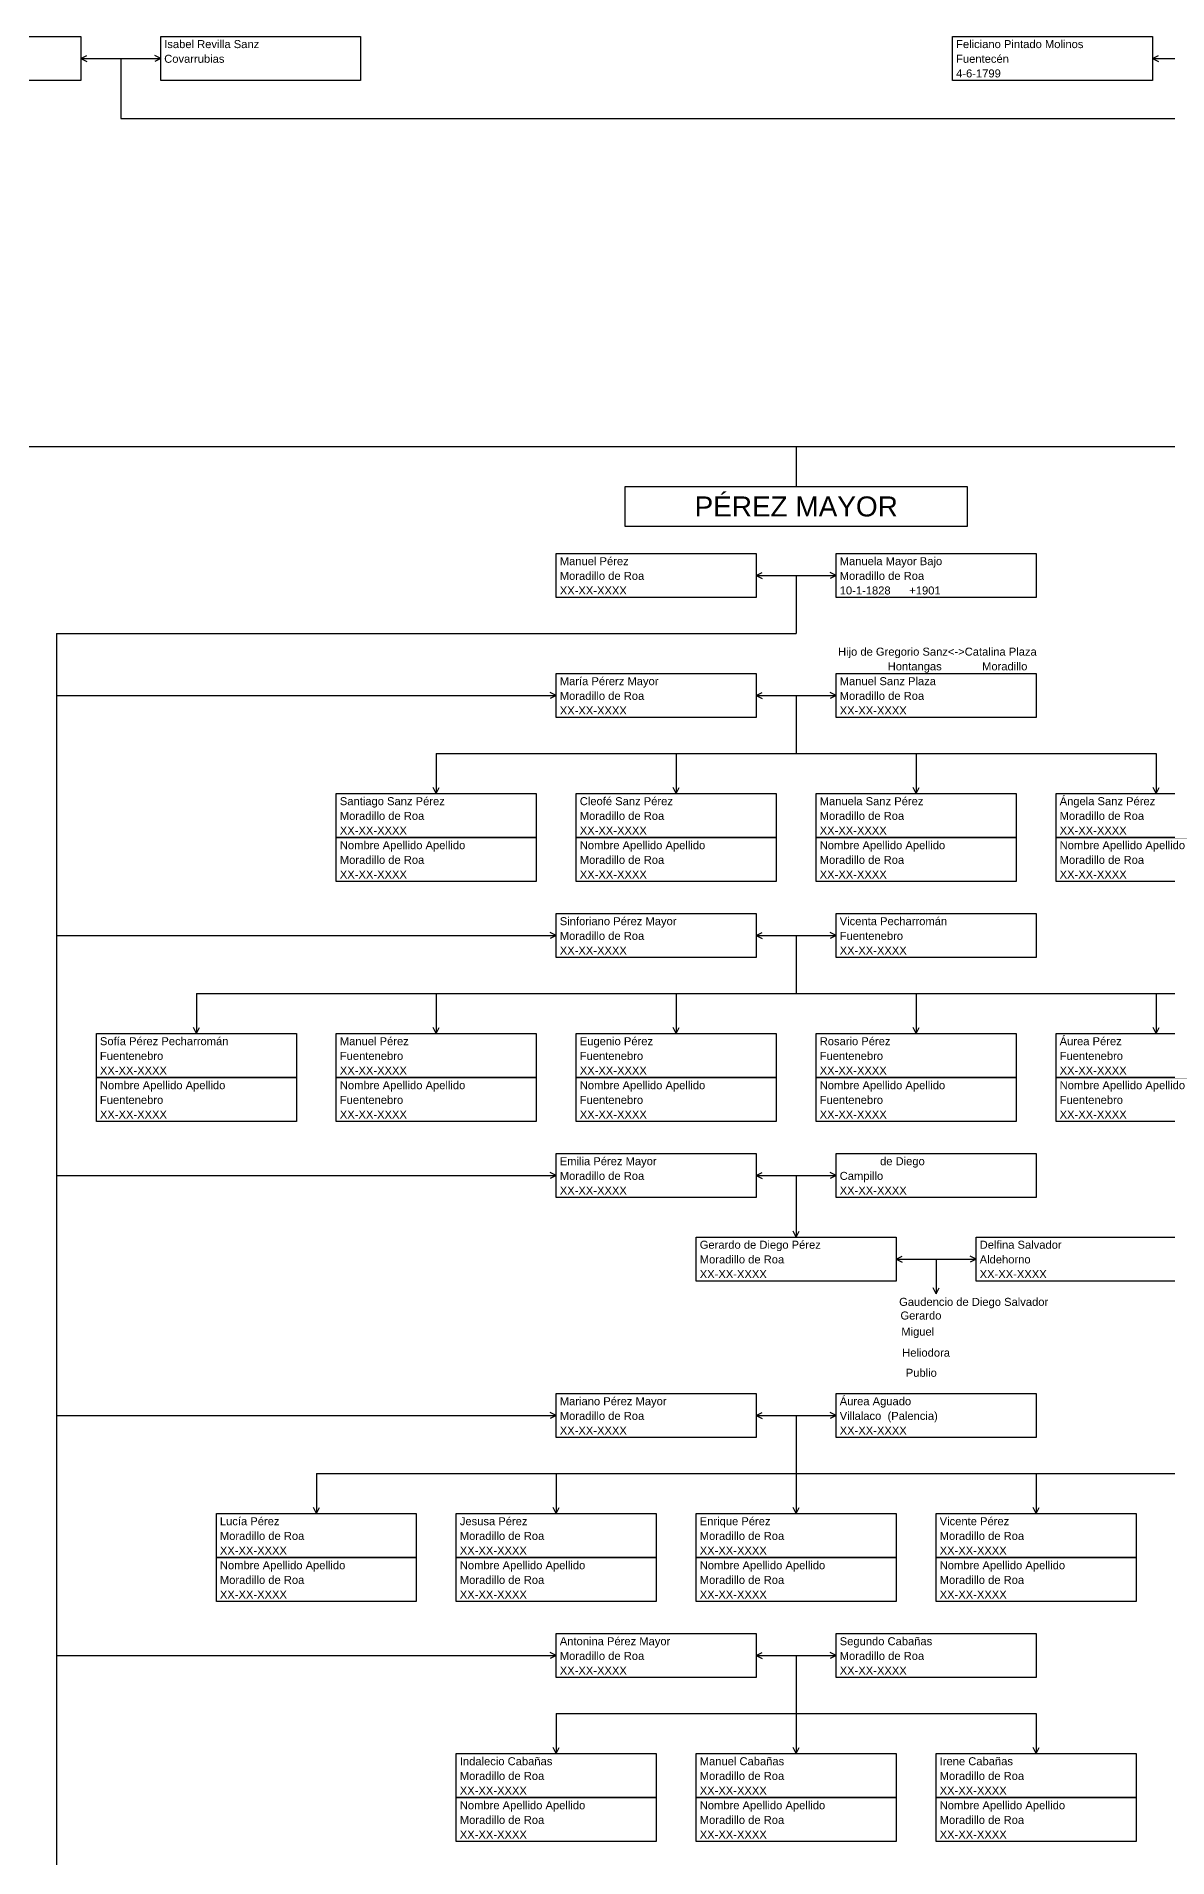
# Model space of a CAD drawing. Header units: millimetres. Extents: x -16844 to 23151, y -8543 to 4892.
# Drawn here: x 3792.1 to 4074.9, y 8.5 to 463.8 of the extents above; entities that cross this region are included whole.
import ezdxf
from ezdxf.enums import TextEntityAlignment as Align

# ---------------------------------------------------------------- set-up
doc = ezdxf.new("R2010")
doc.units = ezdxf.units.MM
doc.styles.add('Arial', font='arial.ttf', dxfattribs={"height": 0.01})

# ---------------------------------------------------------------- blocks, each defined once
blk = doc.blocks.new('Casilla individual')
at = {"color": 0}
blk.add_lwpolyline([(0, 11), (50, 11), (50, 0), (0, 0)], close=True, dxfattribs=at)
at = {"color": 0, "style": 'Arial'}
for tag, p in [('NOMBRE', (0.88, 8.08)), ('LUGAR_NACIMIENTO', (0.88, 4.42)), ('FECHA', (0.88, 0.75))]:
    blk.add_attdef(tag, p, '', height=2, dxfattribs=at)
blk = doc.blocks.new('Flecha')
for q in [(1.5, 0.75), (1.5, -0.75)]:
    blk.add_line((0, 0), q)
blk = doc.blocks.new('Hermanos')
at = {"style": 'Arial'}
blk.add_attdef('NOMBRE', (0, 0), '', height=2, dxfattribs=at)

msp = doc.modelspace()

# ---------------------------------------------------------------- linework, layer by layer
at = {"color": 135}
for q in [(3982.06, 314.5), (3797.06, -481)]:
    msp.add_line((3797.06, 314.5), q, dxfattribs=at)
for p, q in [((3892.06, 284.5), (4072.06, 284.5)), ((3832.06, 224.5), (4132.06, 224.5)), ((3862.06, 104.5), (4102.06, 104.5)), ((3922.06, 44.5), (4042.06, 44.5))]:
    msp.add_line(p, q)
at = {"color": 3}
for points in [[(3803.14, 458.26), (3823.14, 458.26)], [(3813.14, 458.26), (3813.14, 443.26), (4677.25, 443.26), (4677.25, 363.76)]]:
    msp.add_lwpolyline(points, dxfattribs=at)
at = {"color": 4}
msp.add_lwpolyline([(4071.17, 458.26), (4091.17, 458.26)], dxfattribs=at)
at = {"color": 1}
for points in [[(3672.06, 361.26), (5109.51, 361.26)], [(3982.06, 361.26), (3982.06, 351.26)]]:
    msp.add_lwpolyline(points, dxfattribs=at)
msp.add_lwpolyline([(3939.33, 351.26), (4024.79, 351.26), (4024.79, 341.26), (3939.33, 341.26)], close=True)
at = {"color": 135}
for points in [[(3972.06, 329), (3992.06, 329)], [(3982.06, 329), (3982.06, 314.5)], [(3797.06, 299), (3922.06, 299)], [(3797.06, 239), (3922.06, 239)], [(3797.06, 179), (3922.06, 179)], [(3797.06, 119), (3922.06, 119)], [(3797.06, 59), (3922.06, 59)]]:
    msp.add_lwpolyline(points, dxfattribs=at)
for points in [[(3972.06, 299), (3992.06, 299)], [(3982.06, 299), (3982.06, 284.5)], [(3892.06, 284.5), (3892.06, 274.5)], [(3952.06, 284.5), (3952.06, 274.5)], [(4012.06, 284.5), (4012.06, 274.5)], [(4072.06, 284.5), (4072.06, 274.5)], [(3972.06, 239), (3992.06, 239)], [(3982.06, 239), (3982.06, 224.5)], [(3832.06, 224.5), (3832.06, 214.5)], [(3892.06, 224.5), (3892.06, 214.5)], [(3952.06, 224.5), (3952.06, 214.5)], [(4012.06, 224.5), (4012.06, 214.5)], [(4072.06, 224.5), (4072.06, 214.5)], [(3972.06, 179), (3992.06, 179)], [(3982.06, 179), (3982.06, 163.62)], [(4007.06, 158.12), (4027.06, 158.12)], [(4017.06, 158.12), (4017.06, 149.45)], [(3972.06, 119), (3992.06, 119)], [(3982.06, 119), (3982.06, 104.5)], [(3862.06, 104.5), (3862.06, 94.5)], [(3922.06, 104.5), (3922.06, 94.5)], [(3982.06, 104.5), (3982.06, 94.5)], [(4042.06, 104.5), (4042.06, 94.5)], [(3972.06, 59), (3992.06, 59)], [(3922.06, 44.5), (3922.06, 34.5)], [(3982.06, 44.5), (3982.06, 34.5)], [(4042.06, 44.5), (4042.06, 34.5)]]:
    msp.add_lwpolyline(points)
at = {"color": 7}
msp.add_lwpolyline([(3982.06, 59), (3982.06, 44.5)], dxfattribs=at)

# ---------------------------------------------------------------- block references
at = {"color": 3}
ref = msp.add_blockref('Casilla individual', (3753.14, 452.76), dxfattribs=at)
ref.add_attrib('LUGAR_NACIMIENTO', 'Covarrubias   1790?', (3754.02, 457.17), dxfattribs={"height": 2, "style": 'Arial'})
ref.add_attrib('NOMBRE', 'Valentín González Higuera', (3754.02, 460.84), dxfattribs={"height": 2, "style": 'Arial'})
ref = msp.add_blockref('Casilla individual', (3823.14, 452.76))
ref.add_attrib('LUGAR_NACIMIENTO', 'Covarrubias', (3824.02, 457.17), dxfattribs={"height": 2, "style": 'Arial'})
ref.add_attrib('NOMBRE', 'Isabel Revilla Sanz', (3824.02, 460.84), dxfattribs={"height": 2, "style": 'Arial'})
ref = msp.add_blockref('Casilla individual', (4021.17, 452.76))
ref.add_attrib('FECHA', '4-6-1799', (4022.05, 453.51), dxfattribs={"height": 2, "style": 'Arial'})
ref.add_attrib('LUGAR_NACIMIENTO', 'Fuentecén', (4022.05, 457.17), dxfattribs={"height": 2, "style": 'Arial'})
ref.add_attrib('NOMBRE', 'Feliciano Pintado Molinos', (4022.05, 460.84), dxfattribs={"height": 2, "style": 'Arial'})
for p in [(3803.14, 458.26), (3972.06, 329), (3972.06, 299), (3972.06, 239), (3972.06, 179), (4007.06, 158.12), (3972.06, 119), (3972.06, 59)]:
    msp.add_blockref('Flecha', p)
for p, rotation in [((3823.14, 458.26), 180), ((3992.06, 329), 180), ((3922.06, 299), 180), ((3992.06, 299), 180), ((3892.06, 274.5), 89.99999999999999), ((3952.06, 274.5), 89.99999999999999), ((4012.06, 274.5), 89.99999999999999), ((4072.06, 274.5), 89.99999999999999), ((3992.06, 239), 180), ((3832.06, 214.5), 89.99999999999999), ((3892.06, 214.5), 89.99999999999999), ((3952.06, 214.5), 89.99999999999999), ((4012.06, 214.5), 89.99999999999999), ((4072.06, 214.5), 89.99999999999999), ((3922.06, 179), 180), ((3992.06, 179), 180), ((3982.06, 163.62), 89.99999999999999), ((4027.06, 158.12), 180), ((4017.06, 149.45), 89.99999999999999), ((3922.06, 119), 180), ((3992.06, 119), 180), ((3862.06, 94.5), 89.99999999999999), ((3922.06, 94.5), 89.99999999999999), ((3982.06, 94.5), 89.99999999999999), ((4042.06, 94.5), 89.99999999999999), ((3922.06, 59), 180), ((3992.06, 59), 180), ((3922.06, 34.5), 89.99999999999999), ((3982.06, 34.5), 89.99999999999999), ((4042.06, 34.5), 89.99999999999999)]:
    msp.add_blockref('Flecha', p, dxfattribs=dict(rotation=rotation))
at = {"color": 4}
msp.add_blockref('Flecha', (4071.17, 458.26), dxfattribs=at)
ref = msp.add_blockref('Casilla individual', (3922.06, 323.5))
ref.add_attrib('FECHA', 'XX-XX-XXXX', (3922.94, 324.25), dxfattribs={"height": 2, "style": 'Arial'})
ref.add_attrib('LUGAR_NACIMIENTO', 'Moradillo de Roa', (3922.94, 327.91), dxfattribs={"height": 2, "style": 'Arial'})
ref.add_attrib('NOMBRE', 'Manuel Pérez', (3922.94, 331.58), dxfattribs={"height": 2, "style": 'Arial'})
ref = msp.add_blockref('Casilla individual', (3992.06, 323.5))
ref.add_attrib('FECHA', '10-1-1828      +1901', (3992.94, 324.25), dxfattribs={"height": 2, "style": 'Arial'})
ref.add_attrib('LUGAR_NACIMIENTO', 'Moradillo de Roa', (3992.94, 327.91), dxfattribs={"height": 2, "style": 'Arial'})
ref.add_attrib('NOMBRE', 'Manuela Mayor Bajo', (3992.94, 331.58), dxfattribs={"color": 1, "height": 2, "style": 'Arial'})
at = {"color": 135}
ref = msp.add_blockref('Casilla individual', (3922.06, 293.5), dxfattribs=at)
ref.add_attrib('FECHA', 'XX-XX-XXXX', (3922.94, 294.25), dxfattribs={"height": 2, "style": 'Arial'})
ref.add_attrib('LUGAR_NACIMIENTO', 'Moradillo de Roa', (3922.94, 297.91), dxfattribs={"height": 2, "style": 'Arial'})
ref.add_attrib('NOMBRE', 'María Pérerz Mayor', (3922.94, 301.58), dxfattribs={"height": 2, "style": 'Arial'})
ref = msp.add_blockref('Casilla individual', (3992.06, 293.5))
ref.add_attrib('FECHA', 'XX-XX-XXXX', (3992.94, 294.25), dxfattribs={"height": 2, "style": 'Arial'})
ref.add_attrib('LUGAR_NACIMIENTO', 'Moradillo de Roa', (3992.94, 297.91), dxfattribs={"height": 2, "style": 'Arial'})
ref.add_attrib('NOMBRE', 'Manuel Sanz Plaza', (3992.94, 301.58), dxfattribs={"height": 2, "style": 'Arial'})
ref = msp.add_blockref('Casilla individual', (3867.06, 263.5))
ref.add_attrib('FECHA', 'XX-XX-XXXX', (3867.94, 264.25), dxfattribs={"height": 2, "style": 'Arial'})
ref.add_attrib('LUGAR_NACIMIENTO', 'Moradillo de Roa', (3867.94, 267.91), dxfattribs={"height": 2, "style": 'Arial'})
ref.add_attrib('NOMBRE', 'Santiago Sanz Pérez', (3867.94, 271.58), dxfattribs={"height": 2, "style": 'Arial'})
ref = msp.add_blockref('Casilla individual', (3927.06, 263.5))
ref.add_attrib('FECHA', 'XX-XX-XXXX', (3927.94, 264.25), dxfattribs={"height": 2, "style": 'Arial'})
ref.add_attrib('LUGAR_NACIMIENTO', 'Moradillo de Roa', (3927.94, 267.91), dxfattribs={"height": 2, "style": 'Arial'})
ref.add_attrib('NOMBRE', 'Cleofé Sanz Pérez', (3927.94, 271.58), dxfattribs={"height": 2, "style": 'Arial'})
ref = msp.add_blockref('Casilla individual', (3987.06, 263.5))
ref.add_attrib('FECHA', 'XX-XX-XXXX', (3987.94, 264.25), dxfattribs={"height": 2, "style": 'Arial'})
ref.add_attrib('LUGAR_NACIMIENTO', 'Moradillo de Roa', (3987.94, 267.91), dxfattribs={"height": 2, "style": 'Arial'})
ref.add_attrib('NOMBRE', 'Manuela Sanz Pérez', (3987.94, 271.58), dxfattribs={"height": 2, "style": 'Arial'})
ref = msp.add_blockref('Casilla individual', (4047.06, 263.5))
ref.add_attrib('FECHA', 'XX-XX-XXXX', (4047.94, 264.25), dxfattribs={"height": 2, "style": 'Arial'})
ref.add_attrib('LUGAR_NACIMIENTO', 'Moradillo de Roa', (4047.94, 267.91), dxfattribs={"height": 2, "style": 'Arial'})
ref.add_attrib('NOMBRE', 'Ángela Sanz Pérez', (4047.94, 271.58), dxfattribs={"height": 2, "style": 'Arial'})
ref = msp.add_blockref('Casilla individual', (3867.06, 252.5))
ref.add_attrib('FECHA', 'XX-XX-XXXX', (3867.94, 253.25), dxfattribs={"height": 2, "style": 'Arial'})
ref.add_attrib('LUGAR_NACIMIENTO', 'Moradillo de Roa', (3867.94, 256.91), dxfattribs={"height": 2, "style": 'Arial'})
ref.add_attrib('NOMBRE', 'Nombre Apellido Apellido', (3867.94, 260.58), dxfattribs={"height": 2, "style": 'Arial'})
ref = msp.add_blockref('Casilla individual', (3927.06, 252.5))
ref.add_attrib('FECHA', 'XX-XX-XXXX', (3927.94, 253.25), dxfattribs={"height": 2, "style": 'Arial'})
ref.add_attrib('LUGAR_NACIMIENTO', 'Moradillo de Roa', (3927.94, 256.91), dxfattribs={"height": 2, "style": 'Arial'})
ref.add_attrib('NOMBRE', 'Nombre Apellido Apellido', (3927.94, 260.58), dxfattribs={"height": 2, "style": 'Arial'})
ref = msp.add_blockref('Casilla individual', (3987.06, 252.5))
ref.add_attrib('FECHA', 'XX-XX-XXXX', (3987.94, 253.25), dxfattribs={"height": 2, "style": 'Arial'})
ref.add_attrib('LUGAR_NACIMIENTO', 'Moradillo de Roa', (3987.94, 256.91), dxfattribs={"height": 2, "style": 'Arial'})
ref.add_attrib('NOMBRE', 'Nombre Apellido Apellido', (3987.94, 260.58), dxfattribs={"height": 2, "style": 'Arial'})
ref = msp.add_blockref('Casilla individual', (4047.06, 252.5))
ref.add_attrib('FECHA', 'XX-XX-XXXX', (4047.94, 253.25), dxfattribs={"height": 2, "style": 'Arial'})
ref.add_attrib('LUGAR_NACIMIENTO', 'Moradillo de Roa', (4047.94, 256.91), dxfattribs={"height": 2, "style": 'Arial'})
ref.add_attrib('NOMBRE', 'Nombre Apellido Apellido', (4047.94, 260.58), dxfattribs={"height": 2, "style": 'Arial'})
ref = msp.add_blockref('Casilla individual', (3922.06, 233.5), dxfattribs=at)
ref.add_attrib('FECHA', 'XX-XX-XXXX', (3922.94, 234.25), dxfattribs={"height": 2, "style": 'Arial'})
ref.add_attrib('LUGAR_NACIMIENTO', 'Moradillo de Roa', (3922.94, 237.91), dxfattribs={"height": 2, "style": 'Arial'})
ref.add_attrib('NOMBRE', 'Sinforiano Pérez Mayor', (3922.94, 241.58), dxfattribs={"height": 2, "style": 'Arial'})
ref = msp.add_blockref('Casilla individual', (3992.06, 233.5))
ref.add_attrib('FECHA', 'XX-XX-XXXX', (3992.94, 234.25), dxfattribs={"height": 2, "style": 'Arial'})
ref.add_attrib('LUGAR_NACIMIENTO', 'Fuentenebro', (3992.94, 237.91), dxfattribs={"height": 2, "style": 'Arial'})
ref.add_attrib('NOMBRE', 'Vicenta Pecharromán', (3992.94, 241.58), dxfattribs={"height": 2, "style": 'Arial'})
at = {"color": 135, "rotation": 180}
msp.add_blockref('Flecha', (3922.06, 239), dxfattribs=at)
ref = msp.add_blockref('Casilla individual', (3807.06, 203.5))
ref.add_attrib('FECHA', 'XX-XX-XXXX', (3807.94, 204.25), dxfattribs={"height": 2, "style": 'Arial'})
ref.add_attrib('LUGAR_NACIMIENTO', 'Fuentenebro', (3807.94, 207.91), dxfattribs={"height": 2, "style": 'Arial'})
ref.add_attrib('NOMBRE', 'Sofía Pérez Pecharromán', (3807.94, 211.58), dxfattribs={"height": 2, "style": 'Arial'})
ref = msp.add_blockref('Casilla individual', (3867.06, 203.5))
ref.add_attrib('FECHA', 'XX-XX-XXXX', (3867.94, 204.25), dxfattribs={"height": 2, "style": 'Arial'})
ref.add_attrib('LUGAR_NACIMIENTO', 'Fuentenebro', (3867.94, 207.91), dxfattribs={"height": 2, "style": 'Arial'})
ref.add_attrib('NOMBRE', 'Manuel Pérez', (3867.94, 211.58), dxfattribs={"height": 2, "style": 'Arial'})
ref = msp.add_blockref('Casilla individual', (3927.06, 203.5))
ref.add_attrib('FECHA', 'XX-XX-XXXX', (3927.94, 204.25), dxfattribs={"height": 2, "style": 'Arial'})
ref.add_attrib('LUGAR_NACIMIENTO', 'Fuentenebro', (3927.94, 207.91), dxfattribs={"height": 2, "style": 'Arial'})
ref.add_attrib('NOMBRE', 'Eugenio Pérez', (3927.94, 211.58), dxfattribs={"height": 2, "style": 'Arial'})
ref = msp.add_blockref('Casilla individual', (3987.06, 203.5))
ref.add_attrib('FECHA', 'XX-XX-XXXX', (3987.94, 204.25), dxfattribs={"height": 2, "style": 'Arial'})
ref.add_attrib('LUGAR_NACIMIENTO', 'Fuentenebro', (3987.94, 207.91), dxfattribs={"height": 2, "style": 'Arial'})
ref.add_attrib('NOMBRE', 'Rosario Pérez', (3987.94, 211.58), dxfattribs={"height": 2, "style": 'Arial'})
ref = msp.add_blockref('Casilla individual', (4047.06, 203.5))
ref.add_attrib('FECHA', 'XX-XX-XXXX', (4047.94, 204.25), dxfattribs={"height": 2, "style": 'Arial'})
ref.add_attrib('LUGAR_NACIMIENTO', 'Fuentenebro', (4047.94, 207.91), dxfattribs={"height": 2, "style": 'Arial'})
ref.add_attrib('NOMBRE', 'Áurea Pérez', (4047.94, 211.58), dxfattribs={"height": 2, "style": 'Arial'})
ref = msp.add_blockref('Casilla individual', (3807.06, 192.5))
ref.add_attrib('FECHA', 'XX-XX-XXXX', (3807.94, 193.25), dxfattribs={"height": 2, "style": 'Arial'})
ref.add_attrib('LUGAR_NACIMIENTO', 'Fuentenebro', (3807.94, 196.91), dxfattribs={"height": 2, "style": 'Arial'})
ref.add_attrib('NOMBRE', 'Nombre Apellido Apellido', (3807.94, 200.58), dxfattribs={"height": 2, "style": 'Arial'})
ref = msp.add_blockref('Casilla individual', (3867.06, 192.5))
ref.add_attrib('FECHA', 'XX-XX-XXXX', (3867.94, 193.25), dxfattribs={"height": 2, "style": 'Arial'})
ref.add_attrib('LUGAR_NACIMIENTO', 'Fuentenebro', (3867.94, 196.91), dxfattribs={"height": 2, "style": 'Arial'})
ref.add_attrib('NOMBRE', 'Nombre Apellido Apellido', (3867.94, 200.58), dxfattribs={"height": 2, "style": 'Arial'})
ref = msp.add_blockref('Casilla individual', (3927.06, 192.5))
ref.add_attrib('FECHA', 'XX-XX-XXXX', (3927.94, 193.25), dxfattribs={"height": 2, "style": 'Arial'})
ref.add_attrib('LUGAR_NACIMIENTO', 'Fuentenebro', (3927.94, 196.91), dxfattribs={"height": 2, "style": 'Arial'})
ref.add_attrib('NOMBRE', 'Nombre Apellido Apellido', (3927.94, 200.58), dxfattribs={"height": 2, "style": 'Arial'})
ref = msp.add_blockref('Casilla individual', (3987.06, 192.5))
ref.add_attrib('FECHA', 'XX-XX-XXXX', (3987.94, 193.25), dxfattribs={"height": 2, "style": 'Arial'})
ref.add_attrib('LUGAR_NACIMIENTO', 'Fuentenebro', (3987.94, 196.91), dxfattribs={"height": 2, "style": 'Arial'})
ref.add_attrib('NOMBRE', 'Nombre Apellido Apellido', (3987.94, 200.58), dxfattribs={"height": 2, "style": 'Arial'})
ref = msp.add_blockref('Casilla individual', (4047.06, 192.5))
ref.add_attrib('FECHA', 'XX-XX-XXXX', (4047.94, 193.25), dxfattribs={"height": 2, "style": 'Arial'})
ref.add_attrib('LUGAR_NACIMIENTO', 'Fuentenebro', (4047.94, 196.91), dxfattribs={"height": 2, "style": 'Arial'})
ref.add_attrib('NOMBRE', 'Nombre Apellido Apellido', (4047.94, 200.58), dxfattribs={"height": 2, "style": 'Arial'})
at = {"color": 135}
ref = msp.add_blockref('Casilla individual', (3922.06, 173.5), dxfattribs=at)
ref.add_attrib('FECHA', 'XX-XX-XXXX', (3922.94, 174.25), dxfattribs={"height": 2, "style": 'Arial'})
ref.add_attrib('LUGAR_NACIMIENTO', 'Moradillo de Roa', (3922.94, 177.91), dxfattribs={"height": 2, "style": 'Arial'})
ref.add_attrib('NOMBRE', 'Emilia Pérez Mayor', (3922.94, 181.58), dxfattribs={"height": 2, "style": 'Arial'})
ref = msp.add_blockref('Casilla individual', (3992.06, 173.5))
ref.add_attrib('FECHA', 'XX-XX-XXXX', (3992.94, 174.25), dxfattribs={"height": 2, "style": 'Arial'})
ref.add_attrib('LUGAR_NACIMIENTO', 'Campillo', (3992.94, 177.91), dxfattribs={"height": 2, "style": 'Arial'})
ref.add_attrib('NOMBRE', '             de Diego', (3992.94, 181.58), dxfattribs={"height": 2, "style": 'Arial'})
ref = msp.add_blockref('Casilla individual', (3957.06, 152.62))
ref.add_attrib('FECHA', 'XX-XX-XXXX', (3957.94, 153.37), dxfattribs={"height": 2, "style": 'Arial'})
ref.add_attrib('LUGAR_NACIMIENTO', 'Moradillo de Roa', (3957.94, 157.03), dxfattribs={"height": 2, "style": 'Arial'})
ref.add_attrib('NOMBRE', 'Gerardo de Diego Pérez', (3957.94, 160.7), dxfattribs={"height": 2, "style": 'Arial'})
ref = msp.add_blockref('Casilla individual', (4027.06, 152.62))
ref.add_attrib('FECHA', 'XX-XX-XXXX', (4027.94, 153.37), dxfattribs={"height": 2, "style": 'Arial'})
ref.add_attrib('LUGAR_NACIMIENTO', 'Aldehorno', (4027.94, 157.03), dxfattribs={"height": 2, "style": 'Arial'})
ref.add_attrib('NOMBRE', 'Delfina Salvador', (4027.94, 160.7), dxfattribs={"height": 2, "style": 'Arial'})
for p, values in [((3949.59, 146.42), {'NOMBRE': '                                                                           Gaudencio de Diego Salvador'}), ((3949.92, 143), {'NOMBRE': '                                                                           Gerardo'}), ((3950.12, 138.98), {'NOMBRE': '                                                                           Miguel'}), ((3951.13, 133.72), {'NOMBRE': '                                                                          Heliodora'}), ((3951.25, 128.69), {'NOMBRE': '                                                                           Publio'})]:
    msp.add_blockref('Hermanos', p).add_auto_attribs(values)
ref = msp.add_blockref('Casilla individual', (3922.06, 113.5), dxfattribs=at)
ref.add_attrib('FECHA', 'XX-XX-XXXX', (3922.94, 114.25), dxfattribs={"height": 2, "style": 'Arial'})
ref.add_attrib('LUGAR_NACIMIENTO', 'Moradillo de Roa', (3922.94, 117.91), dxfattribs={"height": 2, "style": 'Arial'})
ref.add_attrib('NOMBRE', 'Mariano Pérez Mayor', (3922.94, 121.58), dxfattribs={"height": 2, "style": 'Arial'})
ref = msp.add_blockref('Casilla individual', (3992.06, 113.5))
ref.add_attrib('FECHA', 'XX-XX-XXXX', (3992.94, 114.25), dxfattribs={"height": 2, "style": 'Arial'})
ref.add_attrib('LUGAR_NACIMIENTO', 'Villalaco  (Palencia)', (3992.94, 117.91), dxfattribs={"height": 2, "style": 'Arial'})
ref.add_attrib('NOMBRE', 'Áurea Aguado', (3992.94, 121.58), dxfattribs={"height": 2, "style": 'Arial'})
ref = msp.add_blockref('Casilla individual', (3837.06, 83.5))
ref.add_attrib('FECHA', 'XX-XX-XXXX', (3837.94, 84.25), dxfattribs={"height": 2, "style": 'Arial'})
ref.add_attrib('LUGAR_NACIMIENTO', 'Moradillo de Roa', (3837.94, 87.91), dxfattribs={"height": 2, "style": 'Arial'})
ref.add_attrib('NOMBRE', 'Lucía Pérez', (3837.94, 91.58), dxfattribs={"height": 2, "style": 'Arial'})
ref = msp.add_blockref('Casilla individual', (3897.06, 83.5))
ref.add_attrib('FECHA', 'XX-XX-XXXX', (3897.94, 84.25), dxfattribs={"height": 2, "style": 'Arial'})
ref.add_attrib('LUGAR_NACIMIENTO', 'Moradillo de Roa', (3897.94, 87.91), dxfattribs={"height": 2, "style": 'Arial'})
ref.add_attrib('NOMBRE', 'Jesusa Pérez', (3897.94, 91.58), dxfattribs={"height": 2, "style": 'Arial'})
ref = msp.add_blockref('Casilla individual', (3957.06, 83.5))
ref.add_attrib('FECHA', 'XX-XX-XXXX', (3957.94, 84.25), dxfattribs={"height": 2, "style": 'Arial'})
ref.add_attrib('LUGAR_NACIMIENTO', 'Moradillo de Roa', (3957.94, 87.91), dxfattribs={"height": 2, "style": 'Arial'})
ref.add_attrib('NOMBRE', 'Enrique Pérez', (3957.94, 91.58), dxfattribs={"height": 2, "style": 'Arial'})
ref = msp.add_blockref('Casilla individual', (4017.06, 83.5))
ref.add_attrib('FECHA', 'XX-XX-XXXX', (4017.94, 84.25), dxfattribs={"height": 2, "style": 'Arial'})
ref.add_attrib('LUGAR_NACIMIENTO', 'Moradillo de Roa', (4017.94, 87.91), dxfattribs={"height": 2, "style": 'Arial'})
ref.add_attrib('NOMBRE', 'Vicente Pérez', (4017.94, 91.58), dxfattribs={"height": 2, "style": 'Arial'})
ref = msp.add_blockref('Casilla individual', (3837.06, 72.5))
ref.add_attrib('FECHA', 'XX-XX-XXXX', (3837.94, 73.25), dxfattribs={"height": 2, "style": 'Arial'})
ref.add_attrib('LUGAR_NACIMIENTO', 'Moradillo de Roa', (3837.94, 76.91), dxfattribs={"height": 2, "style": 'Arial'})
ref.add_attrib('NOMBRE', 'Nombre Apellido Apellido', (3837.94, 80.58), dxfattribs={"height": 2, "style": 'Arial'})
ref = msp.add_blockref('Casilla individual', (3897.06, 72.5))
ref.add_attrib('FECHA', 'XX-XX-XXXX', (3897.94, 73.25), dxfattribs={"height": 2, "style": 'Arial'})
ref.add_attrib('LUGAR_NACIMIENTO', 'Moradillo de Roa', (3897.94, 76.91), dxfattribs={"height": 2, "style": 'Arial'})
ref.add_attrib('NOMBRE', 'Nombre Apellido Apellido', (3897.94, 80.58), dxfattribs={"height": 2, "style": 'Arial'})
ref = msp.add_blockref('Casilla individual', (3957.06, 72.5))
ref.add_attrib('FECHA', 'XX-XX-XXXX', (3957.94, 73.25), dxfattribs={"height": 2, "style": 'Arial'})
ref.add_attrib('LUGAR_NACIMIENTO', 'Moradillo de Roa', (3957.94, 76.91), dxfattribs={"height": 2, "style": 'Arial'})
ref.add_attrib('NOMBRE', 'Nombre Apellido Apellido', (3957.94, 80.58), dxfattribs={"height": 2, "style": 'Arial'})
ref = msp.add_blockref('Casilla individual', (4017.06, 72.5))
ref.add_attrib('FECHA', 'XX-XX-XXXX', (4017.94, 73.25), dxfattribs={"height": 2, "style": 'Arial'})
ref.add_attrib('LUGAR_NACIMIENTO', 'Moradillo de Roa', (4017.94, 76.91), dxfattribs={"height": 2, "style": 'Arial'})
ref.add_attrib('NOMBRE', 'Nombre Apellido Apellido', (4017.94, 80.58), dxfattribs={"height": 2, "style": 'Arial'})
ref = msp.add_blockref('Casilla individual', (3922.06, 53.5), dxfattribs=at)
ref.add_attrib('FECHA', 'XX-XX-XXXX', (3922.94, 54.25), dxfattribs={"height": 2, "style": 'Arial'})
ref.add_attrib('LUGAR_NACIMIENTO', 'Moradillo de Roa', (3922.94, 57.91), dxfattribs={"height": 2, "style": 'Arial'})
ref.add_attrib('NOMBRE', 'Antonina Pérez Mayor', (3922.94, 61.58), dxfattribs={"height": 2, "style": 'Arial'})
ref = msp.add_blockref('Casilla individual', (3992.06, 53.5))
ref.add_attrib('FECHA', 'XX-XX-XXXX', (3992.94, 54.25), dxfattribs={"height": 2, "style": 'Arial'})
ref.add_attrib('LUGAR_NACIMIENTO', 'Moradillo de Roa', (3992.94, 57.91), dxfattribs={"height": 2, "style": 'Arial'})
ref.add_attrib('NOMBRE', 'Segundo Cabañas', (3992.94, 61.58), dxfattribs={"height": 2, "style": 'Arial'})
ref = msp.add_blockref('Casilla individual', (3897.06, 23.5))
ref.add_attrib('FECHA', 'XX-XX-XXXX', (3897.94, 24.25), dxfattribs={"height": 2, "style": 'Arial'})
ref.add_attrib('LUGAR_NACIMIENTO', 'Moradillo de Roa', (3897.94, 27.91), dxfattribs={"height": 2, "style": 'Arial'})
ref.add_attrib('NOMBRE', 'Indalecio Cabañas', (3897.94, 31.58), dxfattribs={"height": 2, "style": 'Arial'})
ref = msp.add_blockref('Casilla individual', (3957.06, 23.5))
ref.add_attrib('FECHA', 'XX-XX-XXXX', (3957.94, 24.25), dxfattribs={"height": 2, "style": 'Arial'})
ref.add_attrib('LUGAR_NACIMIENTO', 'Moradillo de Roa', (3957.94, 27.91), dxfattribs={"height": 2, "style": 'Arial'})
ref.add_attrib('NOMBRE', 'Manuel Cabañas', (3957.94, 31.58), dxfattribs={"height": 2, "style": 'Arial'})
ref = msp.add_blockref('Casilla individual', (4017.06, 23.5))
ref.add_attrib('FECHA', 'XX-XX-XXXX', (4017.94, 24.25), dxfattribs={"height": 2, "style": 'Arial'})
ref.add_attrib('LUGAR_NACIMIENTO', 'Moradillo de Roa', (4017.94, 27.91), dxfattribs={"height": 2, "style": 'Arial'})
ref.add_attrib('NOMBRE', 'Irene Cabañas', (4017.94, 31.58), dxfattribs={"height": 2, "style": 'Arial'})
ref = msp.add_blockref('Casilla individual', (3897.06, 12.5))
ref.add_attrib('FECHA', 'XX-XX-XXXX', (3897.94, 13.25), dxfattribs={"height": 2, "style": 'Arial'})
ref.add_attrib('LUGAR_NACIMIENTO', 'Moradillo de Roa', (3897.94, 16.91), dxfattribs={"height": 2, "style": 'Arial'})
ref.add_attrib('NOMBRE', 'Nombre Apellido Apellido', (3897.94, 20.58), dxfattribs={"height": 2, "style": 'Arial'})
ref = msp.add_blockref('Casilla individual', (3957.06, 12.5))
ref.add_attrib('FECHA', 'XX-XX-XXXX', (3957.94, 13.25), dxfattribs={"height": 2, "style": 'Arial'})
ref.add_attrib('LUGAR_NACIMIENTO', 'Moradillo de Roa', (3957.94, 16.91), dxfattribs={"height": 2, "style": 'Arial'})
ref.add_attrib('NOMBRE', 'Nombre Apellido Apellido', (3957.94, 20.58), dxfattribs={"height": 2, "style": 'Arial'})
ref = msp.add_blockref('Casilla individual', (4017.06, 12.5))
ref.add_attrib('FECHA', 'XX-XX-XXXX', (4017.94, 13.25), dxfattribs={"height": 2, "style": 'Arial'})
ref.add_attrib('LUGAR_NACIMIENTO', 'Moradillo de Roa', (4017.94, 16.91), dxfattribs={"height": 2, "style": 'Arial'})
ref.add_attrib('NOMBRE', 'Nombre Apellido Apellido', (4017.94, 20.58), dxfattribs={"height": 2, "style": 'Arial'})

# ---------------------------------------------------------------- texts
at = {"color": 1, "style": 'Arial'}
msp.add_text('PÉREZ MAYOR', height=5, dxfattribs=at).set_placement((3982.06, 346.26), align=Align.MIDDLE_CENTER)
at = {"style": 'Arial'}
for s, p in [('Hijo de Gregorio Sanz<->Catalina Plaza', (3992.52, 308.96)), ('                Hontangas             Moradillo', (3992.52, 305.3))]:
    msp.add_text(s, height=2, dxfattribs=at).set_placement(p)

doc.saveas('drawing.dxf')
